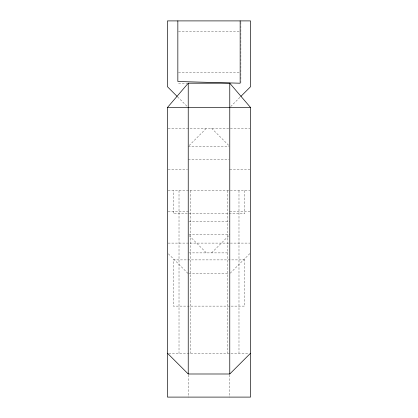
<?xml version="1.0" encoding="UTF-8"?>
<svg xmlns="http://www.w3.org/2000/svg" width="418" height="418" viewBox="0 0 418 418"><rect width="100%" height="100%" fill="white"/><g stroke="black" fill="none" stroke-linecap="round" stroke-linejoin="round"><path stroke-width="0.31" stroke-dasharray="2.09 1.57" d="M189.14 145.537L206.403 128.269M230.694 106.574L240.387 96.882M211.597 252.89L228.86 235.627M230.229 273.2L250.539 252.89M178.491 31.287L239.582 31.287M178.491 72.826L240.157 72.826M178.57 83.208L187.008 83.208M168.109 128.269L249.891 128.269M188.231 146.441L229.121 146.441M188.231 159.425L229.121 159.425M168.109 169.807L187.583 169.807M229.769 169.807L249.891 169.807M168.104 190.582L249.896 190.582M168.109 211.351L188.231 211.351M229.769 211.351L249.891 211.351M188.879 221.733L229.769 221.733M188.879 234.717L229.769 234.717M168.109 243.093L249.891 243.093M188.879 252.89L229.121 252.89M188.879 273.659L229.121 273.659M168.741 353.226L249.259 353.226M211.597 128.269L228.86 145.537M177.613 96.882L187.306 106.574M189.14 235.627L206.403 252.89M168.381 253.815L188.231 273.659M244.765 190.582L244.765 213.687L173.235 213.687L173.235 190.582M240.883 22.196L240.883 83.208M238.986 190.582L238.986 353.226M229.769 374.894L229.769 397.1M227.434 190.582L227.434 353.226M190.566 190.582L190.566 353.226M188.231 374.894L188.231 397.1M179.014 190.582L179.014 353.226M244.765 259.897L173.235 259.897L173.235 306.112L244.765 306.112L244.765 259.897"/><path stroke-width="0.63" d="M167.461 107.499L188.231 83.208L229.769 83.208L250.539 107.499L250.539 397.1L167.461 397.1L167.461 107.499L250.539 107.499M240.846 96.422L250.539 86.73L250.539 20.9L167.461 20.9L167.461 86.73L177.154 96.422M167.461 353.226L188.231 373.995L229.769 373.995L250.539 353.226M240.157 20.9L240.157 83.208L177.843 81.52L177.843 20.9M229.769 83.208L229.769 373.995M188.231 83.208L188.231 373.995"/></g></svg>
